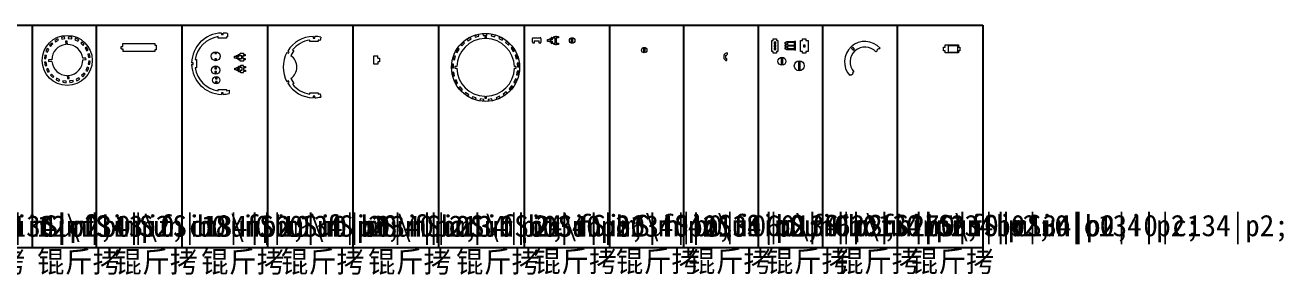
# Model space of a CAD drawing. Header units: millimetres. Extents: x -605 to 1781, y -297 to -33.
# Drawn here: x 604 to 1781, y -266 to -33 of the extents above; entities that cross this region are included whole.
import ezdxf

# ---------------------------------------------------------------- set-up
doc = ezdxf.new("R2010")
doc.units = ezdxf.units.MM

msp = doc.modelspace()

# ---------------------------------------------------------------- linework, layer by layer
for p, q in [((40.5, -32.8), (1499.2, -32.8)), ((610.5, -241.2), (610.5, -32.8)), ((670.5, -241.2), (670.5, -32.8)), ((750.5, -241.2), (750.5, -32.8)), ((830.5, -241.2), (830.5, -32.8)), ((910.5, -241.2), (910.5, -32.8)), ((990.5, -241.2), (990.5, -32.8)), ((1070.5, -241.2), (1070.5, -32.8)), ((1150.5, -241.2), (1150.5, -32.8)), ((1219.2, -32.8), (1219.2, -241.2)), ((1289.2, -32.8), (1289.2, -241.2)), ((1349.2, -32.8), (1349.2, -241.2)), ((1419.2, -32.8), (1419.2, -241.2)), ((1499.2, -32.8), (1499.2, -241.2)), ((1499.2, -241.2), (40.5, -241.2))]:
    msp.add_line(p, q)
at = {"color": 7, "linetype": 'Continuous', "lineweight": 15}
for p, q in [((634.2, -45.5), (631.4, -47.1)), ((631.4, -47.1), (632.1, -48.4)), ((632.1, -48.4), (634.9, -46.9)), ((634.9, -46.9), (634.2, -45.5)), ((640.6, -43.7), (637.5, -44.3)), ((637.5, -44.3), (637.8, -45.8)), ((637.8, -45.8), (640.9, -45.2)), ((640.9, -45.2), (640.6, -43.7)), ((644.2, -43.6), (644, -45.1)), ((644, -45.1), (647.2, -45.5)), ((647.4, -44), (644.2, -43.6)), ((647.2, -45.5), (647.4, -44)), ((650.8, -45), (650.2, -46.4)), ((650.2, -46.4), (653, -47.8)), ((653.7, -46.4), (650.8, -45)), ((653, -47.8), (653.7, -46.4)), ((784.1, -44.8), (784.1, -43.6)), ((792, -44.8), (784.1, -44.8)), ((787.2, -40.1), (787.2, -41.6)), ((787.2, -41.6), (788.8, -41.6)), ((788.8, -41.6), (788.8, -40.1)), ((792, -43.6), (792, -44.8)), ((792.9, -40.5), (792.9, -43.7)), ((869.8, -48), (869.8, -46.8)), ((873, -43.3), (873, -44.8)), ((873, -44.8), (874.5, -44.8)), ((874.5, -44.8), (874.5, -43.3)), ((877.7, -46.8), (877.7, -48)), ((880.1, -44), (879.5, -47.1)), ((1020.2, -44.2), (1017, -46)), ((1017, -46), (1017.8, -47.3)), ((1017.8, -47.3), (1020.9, -45.5)), ((1020.9, -45.5), (1020.2, -44.2)), ((1027.6, -41.6), (1024.1, -42.6)), ((1024.1, -42.6), (1024.6, -44)), ((1024.6, -44), (1027.9, -43)), ((1027.9, -43), (1027.6, -41.6)), ((1035.5, -40.9), (1031.8, -41)), ((1031.8, -41), (1031.9, -42.5)), ((1031.9, -42.5), (1035.4, -42.4)), ((1035, -43.7), (1033.4, -43.7)), ((1033.4, -43.7), (1033.4, -45.4)), ((1035, -45.4), (1035, -43.7)), ((1035.4, -42.4), (1035.5, -40.9)), ((1039.7, -41.4), (1039.4, -42.9)), ((1039.4, -42.9), (1042.8, -43.7)), ((1043.2, -42.2), (1039.7, -41.4)), ((1042.8, -43.7), (1043.2, -42.2)), ((1047.2, -43.7), (1046.6, -45.1)), ((1046.6, -45.1), (1049.7, -46.7)), ((1050.4, -45.4), (1047.2, -43.7)), ((1049.7, -46.7), (1050.4, -45.4)), ((1078.1, -48.7), (1078.1, -45.2)), ((1078.9, -44.5), (1085.3, -44.5)), ((1086, -45.2), (1086, -48.7)), ((1092.3, -46.3), (1093.8, -46.3)), ((1092.3, -47.9), (1092.3, -46.3)), ((1093.8, -45.7), (1095.7, -45.7)), ((1093.8, -45.7), (1093.8, -46.3)), ((1094.7, -46.6), (1094.7, -47.6)), ((1096.6, -46.6), (1094.7, -46.6)), ((1095.7, -45.7), (1095.7, -44.6)), ((1096.1, -44.2), (1097.8, -44.2)), ((1096.6, -44.8), (1096.6, -46.6)), ((1099.2, -44.8), (1096.6, -44.8)), ((1097.8, -43.9), (1097.8, -44.2)), ((1098.2, -43.5), (1099.7, -43.5)), ((1099.2, -49.5), (1099.2, -44.8)), ((1099.7, -43.2), (1100.7, -43.2)), ((1099.7, -43.2), (1099.7, -43.5)), ((1100.3, -44.7), (1100.3, -49.5)), ((1102.3, -44.7), (1100.3, -44.7)), ((1100.7, -43.5), (1100.7, -43.2)), ((1100.7, -43.5), (1102.3, -43.5)), ((1102.3, -43.5), (1102.3, -44.7)), ((1114.4, -45.7), (1114.4, -48.5)), ((1115.9, -45.7), (1114.4, -45.7)), ((1115.9, -48.5), (1115.9, -45.7)), ((1302.1, -47.1), (1303.3, -47.1)), ((1302.1, -57.3), (1302.1, -47.1)), ((1303.3, -45.5), (1306.4, -45.5)), ((1303.3, -47.1), (1303.3, -45.5)), ((1306.4, -45.5), (1306.4, -47.1)), ((1306.4, -47.1), (1307.6, -47.1)), ((1307.6, -47.1), (1307.6, -57.3)), ((1330.7, -47.2), (1330.7, -45.6)), ((1330.7, -45.6), (1333.9, -45.6)), ((1333.9, -45.6), (1333.9, -47.2)), ((624.3, -54.5), (623, -57.4)), ((623, -57.4), (624.4, -58)), ((625.7, -55.2), (624.3, -54.5)), ((624.4, -58), (625.7, -55.2)), ((628.5, -49.2), (626.4, -51.6)), ((626.4, -51.6), (627.5, -52.6)), ((627.5, -52.6), (629.6, -50.3)), ((629.6, -50.3), (628.5, -49.2)), ((642.9, -47.6), (641.4, -47.7)), ((641.4, -47.7), (641.6, -50.9)), ((643.1, -50.8), (642.9, -47.6)), ((656.6, -48.4), (655.6, -49.5)), ((655.6, -49.5), (657.9, -51.7)), ((658.9, -50.6), (656.6, -48.4)), ((657.9, -51.7), (658.9, -50.6)), ((661.1, -53.4), (659.8, -54.2)), ((659.8, -54.2), (661.3, -56.9)), ((662.7, -56.2), (661.1, -53.4)), ((661.3, -56.9), (662.7, -56.2)), ((693.4, -54.9), (693.4, -52.6)), ((693.4, -52.6), (694.9, -52.6)), ((693.4, -54.9), (694.9, -54.9)), ((694.9, -52.6), (694.9, -49.9)), ((694.9, -49.9), (724.8, -49.9)), ((694.9, -54.9), (694.9, -57.5)), ((724.8, -57.5), (694.9, -57.5)), ((724.8, -49.9), (724.8, -51.6)), ((724.8, -51.6), (726.3, -51.6)), ((726.3, -55.8), (724.8, -55.8)), ((724.8, -55.8), (724.8, -57.5)), ((726.3, -51.6), (726.3, -55.8)), ((781, -58.2), (781, -59.4)), ((782.5, -58.2), (781, -58.2)), ((782.5, -59.4), (782.5, -58.2)), ((848.5, -58.3), (849.8, -59.1)), ((850.6, -57.8), (849.2, -57)), ((849.8, -59.1), (850.6, -57.8)), ((854.9, -56.6), (852.2, -61.3)), ((853.8, -56), (854.9, -56.6)), ((877.7, -48), (869.8, -48)), ((1008.4, -54.4), (1006.5, -57.6)), ((1006.5, -57.6), (1007.8, -58.3)), ((1007.8, -58.3), (1009.6, -55.3)), ((1009.6, -55.3), (1008.4, -54.4)), ((1013.6, -48.6), (1011, -51.1)), ((1011, -51.1), (1012.1, -52.1)), ((1012.1, -52.1), (1014.6, -49.7)), ((1014.6, -49.7), (1013.6, -48.6)), ((1053.9, -47.9), (1053, -49)), ((1053, -49), (1055.6, -51.4)), ((1056.6, -50.3), (1053.9, -47.9)), ((1055.6, -51.4), (1056.6, -50.3)), ((1059.4, -53.5), (1058.2, -54.4)), ((1058.2, -54.4), (1060.1, -57.3)), ((1061.4, -56.6), (1059.4, -53.5)), ((1060.1, -57.3), (1061.4, -56.6)), ((1079.7, -49.5), (1078.9, -49.5)), ((1079.7, -47.3), (1079.7, -49.5)), ((1079.7, -47.3), (1084.5, -47.3)), ((1084.5, -49.5), (1084.5, -47.3)), ((1085.3, -49.5), (1084.5, -49.5)), ((1093.8, -47.9), (1092.3, -47.9)), ((1093.8, -47.9), (1093.8, -48.5)), ((1095.7, -48.5), (1093.8, -48.5)), ((1094.7, -47.6), (1096.6, -47.6)), ((1095.7, -49.7), (1095.7, -48.5)), ((1097.8, -50), (1096.1, -50)), ((1096.6, -47.6), (1096.6, -49.5)), ((1096.6, -49.5), (1099.2, -49.5)), ((1097.8, -50), (1097.8, -50.3)), ((1099.7, -50.7), (1098.2, -50.7)), ((1099.7, -50.7), (1099.7, -51.1)), ((1100.7, -51.1), (1099.7, -51.1)), ((1100.3, -49.5), (1102.3, -49.5)), ((1100.7, -51.1), (1100.7, -50.7)), ((1102.3, -50.7), (1100.7, -50.7)), ((1102.3, -49.5), (1102.3, -50.7)), ((1114.4, -48.5), (1115.9, -48.5)), ((1181.9, -54.7), (1181.9, -57.5)), ((1183.4, -54.7), (1181.9, -54.7)), ((1181.9, -57.5), (1183.4, -57.5)), ((1183.4, -57.5), (1183.4, -54.7)), ((1260.4, -60.3), (1260.4, -58.8)), ((1303.3, -57.3), (1302.1, -57.3)), ((1303.3, -58.9), (1303.3, -57.3)), ((1305.7, -48.8), (1304.1, -48.8)), ((1304.1, -48.8), (1304.1, -50.5)), ((1304.1, -50.5), (1305.7, -50.5)), ((1304.1, -51.4), (1304.1, -53)), ((1305.7, -51.4), (1304.1, -51.4)), ((1304.1, -53), (1305.7, -53)), ((1304.1, -53.9), (1304.1, -55.5)), ((1305.7, -53.9), (1304.1, -53.9)), ((1304.1, -55.5), (1305.7, -55.5)), ((1305.7, -50.5), (1305.7, -48.8)), ((1305.7, -53), (1305.7, -51.4)), ((1305.7, -55.5), (1305.7, -53.9)), ((1306.4, -57.3), (1306.4, -58.9)), ((1307.6, -57.3), (1306.4, -57.3)), ((1314.3, -50.2), (1314.3, -48.6)), ((1314.3, -48.6), (1315.8, -48.6)), ((1315.8, -50.2), (1314.3, -50.2)), ((1314.3, -52.8), (1314.3, -51.1)), ((1314.3, -51.1), (1315.8, -51.1)), ((1315.8, -52.8), (1314.3, -52.8)), ((1314.3, -55.3), (1314.3, -53.6)), ((1314.3, -53.6), (1315.8, -53.6)), ((1315.8, -55.3), (1314.3, -55.3)), ((1315.8, -48.2), (1315.8, -48.6)), ((1315.8, -48.2), (1323.2, -48.2)), ((1315.8, -51.1), (1315.8, -50.2)), ((1315.8, -53.6), (1315.8, -52.8)), ((1315.8, -55.3), (1315.8, -55.7)), ((1323.2, -55.7), (1315.8, -55.7)), ((1323.2, -48.9), (1316.6, -48.9)), ((1316.6, -48.9), (1316.6, -51.5)), ((1316.6, -51.5), (1323.2, -51.5)), ((1323.2, -52.4), (1316.6, -52.4)), ((1316.6, -52.4), (1316.6, -55)), ((1323.2, -55), (1316.6, -55)), ((1323.2, -48.2), (1323.2, -47.6)), ((1323.2, -47.6), (1323.6, -47.6)), ((1323.2, -51.5), (1323.2, -48.9)), ((1323.2, -55), (1323.2, -52.4)), ((1323.2, -56.3), (1323.2, -55.7)), ((1323.6, -56.3), (1323.2, -56.3)), ((1323.9, -48.1), (1323.9, -55.8)), ((1328.7, -47.2), (1330.7, -47.2)), ((1328.7, -57.5), (1328.7, -47.2)), ((1330.7, -57.5), (1328.7, -57.5)), ((1330.7, -59), (1330.7, -57.5)), ((1331.5, -51.5), (1331.5, -53.1)), ((1333.1, -51.5), (1331.5, -51.5)), ((1331.5, -53.1), (1333.1, -53.1)), ((1333.1, -53.1), (1333.1, -51.5)), ((1333.9, -47.2), (1335.8, -47.2)), ((1333.9, -57.5), (1333.9, -59)), ((1335.8, -57.5), (1333.9, -57.5)), ((1335.8, -47.2), (1335.8, -57.5)), ((1377.8, -53.5), (1376.6, -54.5)), ((1376.6, -54.5), (1378.1, -56.1)), ((1379.2, -55.1), (1377.8, -53.5)), ((1378.1, -56.1), (1379.2, -55.1)), ((1400.5, -56.7), (1399.4, -57.8)), ((1401.6, -54.7), (1400, -56.2)), ((1400, -56.2), (1400.5, -56.7)), ((1402.1, -55.3), (1401.6, -54.7)), ((1403.2, -54.3), (1402.1, -55.3)), ((1462.5, -56.8), (1462.5, -53.3)), ((1462.5, -53.3), (1464, -53.3)), ((1464, -56.8), (1462.5, -56.8)), ((1464, -51.3), (1476.4, -51.3)), ((1464, -53.3), (1464, -51.3)), ((1464, -58.8), (1464, -56.8)), ((1476.4, -58.8), (1464, -58.8)), ((1475.9, -52.1), (1467, -52.1)), ((1467, -52.1), (1467, -58.1)), ((1467, -58.1), (1476, -58.1)), ((1476, -58.1), (1475.9, -52.1)), ((1476.4, -51.3), (1476.4, -53.5)), ((1476.4, -53.5), (1477.9, -53.5)), ((1476.4, -56.7), (1476.4, -58.8)), ((1477.9, -56.7), (1476.4, -56.7)), ((1477.9, -53.5), (1477.9, -56.7)), ((622, -60.8), (621.6, -64)), ((621.6, -64), (623.1, -64.2)), ((623.2, -67.3), (621.7, -67.5)), ((621.7, -67.5), (622.3, -70.7)), ((623.5, -61), (622, -60.8)), ((622.3, -70.7), (623.8, -70.4)), ((623.1, -64.2), (623.5, -61)), ((623.8, -70.4), (623.2, -67.3)), ((628.5, -65.1), (625.5, -65.2)), ((625.5, -65.2), (625.6, -66.8)), ((625.6, -66.8), (628.6, -66.6)), ((660.5, -63.5), (657.5, -63.6)), ((657.6, -65.2), (660.6, -65)), ((660.6, -65), (660.5, -63.5)), ((663.9, -59.6), (662.4, -59.9)), ((662.4, -59.9), (663, -63)), ((663.1, -66.1), (662.6, -69.2)), ((662.6, -69.2), (664.2, -69.4)), ((663, -63), (664.5, -62.7)), ((664.6, -66.3), (663.1, -66.1)), ((664.5, -62.7), (663.9, -59.6)), ((664.2, -69.4), (664.6, -66.3)), ((760.8, -68), (759.3, -68)), ((759.3, -69.6), (760.8, -69.6)), ((760.8, -69.6), (760.8, -68)), ((762.8, -64.8), (764, -64.8)), ((764, -64.8), (764, -72.8)), ((781, -59.4), (782.5, -59.4)), ((781, -64.2), (781, -65.4)), ((782.5, -64.2), (781, -64.2)), ((781, -65.4), (782.5, -65.4)), ((782.5, -65.4), (782.5, -64.2)), ((799.4, -61.9), (800.9, -61.9)), ((799.4, -63.5), (799.4, -61.9)), ((800.9, -63.5), (799.4, -63.5)), ((800.9, -61.3), (802.8, -61.3)), ((800.9, -61.3), (800.9, -61.9)), ((800.9, -63.5), (800.9, -64.1)), ((802.8, -64.1), (800.9, -64.1)), ((801.7, -62.2), (801.7, -63.2)), ((803.6, -62.2), (801.7, -62.2)), ((801.7, -63.2), (803.6, -63.2)), ((802.8, -60.1), (804.8, -60.1)), ((802.8, -61.3), (802.8, -60.1)), ((802.8, -65.3), (802.8, -64.1)), ((804.8, -65.3), (802.8, -65.3)), ((806.2, -61.5), (803.6, -61.5)), ((803.6, -62.2), (803.6, -61.5)), ((803.6, -63.9), (803.6, -63.2)), ((803.6, -63.9), (806.2, -63.9)), ((804.8, -59.1), (806.7, -59.1)), ((804.8, -60.1), (804.8, -59.1)), ((804.8, -66.3), (804.8, -65.3)), ((806.7, -66.3), (804.8, -66.3)), ((805.4, -70.2), (807.3, -70.2)), ((805.4, -71.1), (805.4, -70.2)), ((806.2, -63.9), (806.2, -61.5)), ((806.7, -58.9), (807.8, -58.9)), ((806.7, -58.9), (806.7, -59.1)), ((806.7, -66.3), (806.7, -66.5)), ((807.8, -66.5), (806.7, -66.5)), ((807.3, -61.5), (807.3, -63.9)), ((809.3, -61.5), (807.3, -61.5)), ((807.3, -63.9), (809.3, -63.9)), ((807.3, -70), (807.9, -71.3)), ((807.3, -70), (807.3, -70.2)), ((807.8, -58.9), (807.8, -60.2)), ((807.8, -60.2), (809.3, -60.2)), ((807.8, -65.2), (807.8, -66.5)), ((809.3, -65.2), (807.8, -65.2)), ((809.3, -60.2), (809.3, -61.5)), ((809.3, -63.9), (809.3, -65.2)), ((929.7, -69.4), (929.7, -61.5)), ((929.7, -61.5), (933.5, -61.5)), ((933.5, -69.4), (929.7, -69.4)), ((933.5, -63.7), (933.5, -61.5)), ((933.5, -63.7), (935, -63.7)), ((935, -67.1), (933.5, -67.1)), ((933.5, -67.1), (933.5, -69.4)), ((935, -63.7), (935, -67.1)), ((1002.9, -69.1), (1002.8, -72.7)), ((1004.4, -69.2), (1002.9, -69.1)), ((1004.7, -61.4), (1003.7, -64.9)), ((1003.7, -64.9), (1005.1, -65.3)), ((1004.3, -72.7), (1004.4, -69.2)), ((1006.1, -61.9), (1004.7, -61.4)), ((1005.1, -65.3), (1006.1, -61.9)), ((1063.2, -60.4), (1061.9, -60.9)), ((1061.9, -60.9), (1063, -64.3)), ((1063, -64.3), (1064.4, -63.8)), ((1064.4, -63.8), (1063.2, -60.4)), ((1065.3, -68), (1063.8, -68.2)), ((1063.8, -68.2), (1064.1, -71.7)), ((1065.6, -71.6), (1065.3, -68)), ((1257.2, -60.8), (1257.2, -63.9)), ((1258.9, -60.8), (1260, -60.8)), ((1258.9, -63.9), (1258.9, -60.8)), ((1258.9, -63.9), (1259.9, -63.9)), ((1259.9, -65.9), (1259.9, -63.9)), ((1260.1, -60.3), (1260, -60.8)), ((1260.4, -60.3), (1260.1, -60.3)), ((1306.4, -58.9), (1303.3, -58.9)), ((1310.7, -63.5), (1310.7, -69.4)), ((1312.2, -63.5), (1310.7, -63.5)), ((1310.7, -69.4), (1312.2, -69.4)), ((1312.2, -69.4), (1312.2, -63.5)), ((1326.9, -67.2), (1326.9, -74.4)), ((1328.4, -67.2), (1326.9, -67.2)), ((1328.4, -74.4), (1328.4, -67.2)), ((1333.9, -59), (1330.7, -59)), ((624.8, -73.3), (623.5, -74)), ((623.5, -74), (625, -76.8)), ((626.3, -76.1), (624.8, -73.3)), ((625, -76.8), (626.3, -76.1)), ((628.2, -78.5), (627.2, -79.7)), ((627.2, -79.7), (629.5, -81.8)), ((630.6, -80.7), (628.2, -78.5)), ((629.5, -81.8), (630.6, -80.7)), ((643, -79.8), (643.2, -82.7)), ((644.7, -82.6), (644.6, -79.7)), ((654, -81.9), (651.3, -83.4)), ((654.8, -83.2), (654, -81.9)), ((658.7, -77.6), (656.5, -80)), ((656.5, -80), (657.6, -81)), ((657.6, -81), (659.8, -78.7)), ((659.8, -78.7), (658.7, -77.6)), ((661.8, -72.2), (660.4, -75.1)), ((660.4, -75.1), (661.8, -75.7)), ((663.2, -72.9), (661.8, -72.2)), ((661.8, -75.7), (663.2, -72.9)), ((764, -72.8), (762.8, -72.8)), ((781, -72.3), (781, -73.6)), ((782.5, -72.3), (781, -72.3)), ((781, -73.6), (782.5, -73.6)), ((782.5, -76), (781, -76)), ((781, -76), (781, -77.2)), ((781, -77.2), (782.5, -77.2)), ((781.6, -81.8), (781.6, -83)), ((783.1, -81.8), (781.6, -81.8)), ((782.5, -73.6), (782.5, -72.3)), ((782.5, -77.2), (782.5, -76)), ((783.1, -83), (783.1, -81.8)), ((799.9, -73), (801.4, -73)), ((799.9, -74.5), (799.9, -73)), ((801.4, -74.5), (799.9, -74.5)), ((801.4, -72.4), (803.3, -72.4)), ((801.4, -72.4), (801.4, -73)), ((801.4, -74.5), (801.4, -75.2)), ((803.3, -75.2), (801.4, -75.2)), ((804.1, -73.2), (802.2, -73.2)), ((802.2, -73.2), (802.2, -74.3)), ((802.2, -74.3), (804.1, -74.3)), ((803.3, -71.1), (805.4, -71.1)), ((803.3, -72.4), (803.3, -71.1)), ((803.3, -76.4), (803.3, -75.2)), ((805.4, -76.4), (803.3, -76.4)), ((806.7, -72.5), (804.1, -72.5)), ((804.1, -73.2), (804.1, -72.5)), ((804.1, -75), (804.1, -74.3)), ((804.1, -75), (806.7, -75)), ((805.4, -77.3), (805.4, -76.4)), ((807.3, -77.3), (805.4, -77.3)), ((806.7, -75), (806.7, -72.5)), ((807.9, -76.2), (807.3, -77.6)), ((807.3, -77.3), (807.3, -77.6)), ((807.9, -71.3), (809.8, -71.3)), ((807.9, -72.6), (807.9, -75)), ((809.8, -72.6), (807.9, -72.6)), ((807.9, -75), (809.8, -75)), ((809.8, -76.2), (807.9, -76.2)), ((809.8, -71.3), (809.8, -72.6)), ((809.8, -75), (809.8, -76.2)), ((1002.8, -72.7), (1004.3, -72.7)), ((1004.6, -76.7), (1003.1, -76.9)), ((1003.1, -76.9), (1003.9, -80.5)), ((1003.9, -80.5), (1005.3, -80.2)), ((1005.3, -80.2), (1004.6, -76.7)), ((1007.2, -71.5), (1005.5, -71.5)), ((1005.5, -71.5), (1005.5, -73.1)), ((1005.5, -73.1), (1007.2, -73.1)), ((1062.8, -71.5), (1061.2, -71.5)), ((1061.2, -73.1), (1062.8, -73.1)), ((1062.8, -73.1), (1062.8, -71.5)), ((1063.9, -75.7), (1063.3, -79.1)), ((1063.3, -79.1), (1064.8, -79.5)), ((1065.4, -75.9), (1063.9, -75.7)), ((1064.1, -71.7), (1065.6, -71.6)), ((1064.8, -79.5), (1065.4, -75.9)), ((1326.9, -74.4), (1328.4, -74.4)), ((1375.9, -78.9), (1374.8, -79.9)), ((1376.4, -79.5), (1375.9, -78.9)), ((1378, -78.1), (1376.4, -79.5)), ((1378.7, -76.4), (1377.5, -77.5)), ((1377.5, -77.5), (1378, -78.1)), ((633.1, -82.5), (632.5, -83.9)), ((632.5, -83.9), (635.3, -85.2)), ((636, -83.8), (633.1, -82.5)), ((635.3, -85.2), (636, -83.8)), ((639, -84.7), (638.8, -86.2)), ((638.8, -86.2), (641.9, -86.6)), ((642.1, -85.1), (639, -84.7)), ((641.9, -86.6), (642.1, -85.1)), ((643.2, -82.7), (644.7, -82.6)), ((648.4, -84.4), (645.2, -85)), ((645.2, -85), (645.5, -86.5)), ((645.5, -86.5), (648.6, -85.9)), ((648.6, -85.9), (648.4, -84.4)), ((651.3, -83.4), (652, -84.7)), ((652, -84.7), (654.8, -83.2)), ((781.6, -83), (783.1, -83)), ((783.1, -85.4), (781.6, -85.4)), ((781.6, -85.4), (781.6, -86.7)), ((781.6, -86.7), (783.1, -86.7)), ((783.1, -86.7), (783.1, -85.4)), ((784.1, -94), (784.1, -92.8)), ((784.1, -92.8), (792, -92.8)), ((792, -92.8), (792, -94)), ((794.4, -93.6), (794.4, -96.8)), ((849.8, -85), (848.5, -85.7)), ((849.2, -87), (850.6, -86.3)), ((850.6, -86.3), (849.8, -85)), ((852.2, -82.7), (854.9, -87.4)), ((854.9, -87.4), (853.8, -88.1)), ((1006.6, -83.9), (1005.2, -84.5)), ((1005.2, -84.5), (1006.9, -87.8)), ((1008.1, -87.1), (1006.6, -83.9)), ((1006.9, -87.8), (1008.1, -87.1)), ((1010.4, -90.4), (1009.2, -91.3)), ((1009.2, -91.3), (1011.6, -94.1)), ((1012.6, -93.1), (1010.4, -90.4)), ((1011.6, -94.1), (1012.6, -93.1)), ((1058.6, -89.6), (1056.4, -92.3)), ((1056.4, -92.3), (1057.6, -93.3)), ((1057.6, -93.3), (1059.8, -90.5)), ((1059.8, -90.5), (1058.6, -89.6)), ((1062.2, -83), (1060.7, -86.2)), ((1060.7, -86.2), (1062, -86.9)), ((1062, -86.9), (1063.5, -83.5)), ((1063.5, -83.5), (1062.2, -83)), ((788.8, -96), (787.2, -96)), ((787.2, -96), (787.2, -97.5)), ((788.8, -97.5), (788.8, -96)), ((869.8, -96.1), (877.7, -96.1)), ((869.8, -97.3), (869.8, -96.1)), ((873, -99.2), (873, -100.7)), ((874.5, -99.2), (873, -99.2)), ((874.5, -100.7), (874.5, -99.2)), ((877.7, -96.1), (877.7, -97.3)), ((879.5, -96.9), (880.1, -100)), ((1015.6, -95.8), (1014.7, -97)), ((1014.7, -97), (1017.7, -99.1)), ((1018.5, -97.8), (1015.6, -95.8)), ((1017.7, -99.1), (1018.5, -97.8)), ((1022, -99.7), (1021.4, -101)), ((1021.4, -101), (1024.9, -102.3)), ((1025.3, -100.9), (1022, -99.7)), ((1024.9, -102.3), (1025.3, -100.9)), ((1029.2, -101.8), (1029, -103.3)), ((1029, -103.3), (1032.6, -103.7)), ((1032.7, -102.2), (1029.2, -101.8)), ((1032.6, -103.7), (1032.7, -102.2)), ((1033.4, -99.3), (1033.4, -101)), ((1033.4, -101), (1035, -101)), ((1035, -101), (1035, -99.3)), ((1040.2, -101.7), (1036.7, -102.2)), ((1036.7, -102.2), (1036.8, -103.6)), ((1036.8, -103.6), (1040.5, -103.1)), ((1040.5, -103.1), (1040.2, -101.7)), ((1047.3, -99.2), (1044.1, -100.6)), ((1044.1, -100.6), (1044.5, -102)), ((1044.5, -102), (1047.9, -100.6)), ((1047.9, -100.6), (1047.3, -99.2)), ((1053.6, -95.1), (1050.8, -97.3)), ((1050.8, -97.3), (1051.6, -98.5)), ((1051.6, -98.5), (1054.5, -96.3)), ((1054.5, -96.3), (1053.6, -95.1))]:
    msp.add_line(p, q, dxfattribs=at)
for centre, radius in [((643, -65.7), 23.4), ((1034.2, -72.3), 31.8), ((1115.2, -47.1), 2.57), ((781.8, -61.8), 4.19), ((1182.6, -56.1), 2.57), ((1311.4, -66.5), 3.71), ((1327.6, -70.8), 4.63), ((781.8, -74.8), 3.88), ((782.4, -84.2), 3.41)]:
    msp.add_circle(centre, radius, dxfattribs=at)
for centre, radius, start, end in [((788, -68.8), 28.7, 91.5831, 178.4169), ((788, -68.8), 25.6, 98.9337, 171.0663), ((788, -68.8), 28.7, 80.3182, 88.4169), ((788, -68.8), 25.6, 79.1016, 81.0663), ((873.7, -72), 28.7, 91.5197, 148.4803), ((873.7, -72), 25.6, 98.8616, 141.1384), ((873.7, -72), 28.7, 77.2777, 88.4803), ((873.7, -72), 25.6, 76.8996, 81.1384), ((1034.2, -72.3), 27, 91.6878, 178.3122), ((1034.2, -72.3), 27, 1.6878, 88.3122), ((1078.9, -45.2), 0.762, 90, 180), ((1085.3, -45.2), 0.762, 360, 90), ((1096.1, -44.6), 0.381, 90, 180), ((1098.2, -43.9), 0.381, 90, 180), ((643.1, -65.3), 14.5, 95.7261, 179.1279), ((643.1, -65.3), 14.5, 6.4774, 89.6409), ((873.7, -72), 28.7, 151.5197, 208.4803), ((1078.9, -48.7), 0.762, 180, 270), ((1085.3, -48.7), 0.762, 270, 360), ((1096.1, -49.7), 0.381, 180, 270), ((1098.2, -50.3), 0.381, 180, 270), ((1259.9, -61.6), 2.82, 80.0503, 163.9346), ((1323.6, -47.8), 0.254, 0, 90), ((1323.6, -56.1), 0.254, 270, 0), ((1389, -67.1), 19.1, 42.0078, 222.0078), ((1389, -67.1), 13.9, 42.0078, 222.0078), ((643.1, -65.3), 14.5, 185.2139, 269.8802), ((643.1, -65.3), 14.5, 275.965, 0.3928), ((788, -68.8), 28.7, 181.5831, 268.4169), ((845, -72), 12.8, 303.693, 56.307), ((1259.9, -63.1), 2.82, 196.0654, 269.5403), ((788, -68.8), 25.6, 188.9337, 261.0663), ((1034.2, -72.3), 27, 181.6878, 268.3122), ((1034.2, -72.3), 27, 271.6878, 358.3122), ((788, -68.8), 25.6, 278.9337, 284.3504), ((873.7, -72), 28.7, 211.5197, 268.4803), ((873.7, -72), 25.6, 218.8616, 261.1384), ((788, -68.8), 28.7, 271.5831, 282.7362), ((873.7, -72), 28.7, 271.5197, 282.7223), ((873.7, -72), 25.6, 278.8616, 283.1004)]:
    msp.add_arc(centre, radius, start, end, dxfattribs=at)
msp.add_open_spline([(1323.9, -48.1), (1323.9, -48), (1323.9, -47.9), (1323.9, -47.8), (1323.9, -47.8), (1323.9, -47.8)], degree=3, knots=[0, 0, 0, 0, 0.5, 0.5, 1, 1, 1, 1], dxfattribs=at)
msp.add_open_spline([(1323.9, -56.1), (1323.9, -56.1), (1323.9, -55.9), (1323.9, -55.8)], degree=3, dxfattribs=at)

# ---------------------------------------------------------------- texts
at = {"char_height": 20, "attachment_point": 1}
for s, insert in [('8{\\\\fSimSun|b0|i0|c134|p2;锟斤拷}', (359.7, -210.7)), ('9{\\\\fSimSun|b0|i0|c134|p2;锟斤拷}', (426.5, -210.7)), ('11{\\\\fSimSun|b0|i0|c134|p2;锟斤拷}', (525.7, -210.7)), ('12{\\\\fSimSun|b0|i0|c134|p2;锟斤拷}', (614.8, -210.7)), ('13{\\\\fSimSun|b0|i0|c134|p2;锟斤拷}', (687, -210.7)), ('18{\\\\fSimSun|b0|i0|c134|p2;锟斤拷}', (768.2, -210.7)), ('19{\\\\fSimSun|b0|i0|c134|p2;锟斤拷}', (842.8, -210.7)), ('20{\\\\fSimSun|b0|i0|c134|p2;锟斤拷}', (924.3, -210.7)), ('21{\\\\fSimSun|b0|i0|c134|p2;锟斤拷}', (1006.6, -210.7)), ('24{\\\\fSimSun|b0|i0|c134|p2;锟斤拷}', (1079, -210.2)), ('36{\\\\fSimSun|b0|i0|c134|p2;锟斤拷}', (1156.1, -210.2)), ('40{\\\\fSimSun|b0|i0|c134|p2;锟斤拷}', (1223.5, -210.2)), ('60{\\\\fSimSun|b0|i0|c134|p2;锟斤拷}', (1296.5, -210.2)), ('62{\\\\fSimSun|b0|i0|c134|p2;锟斤拷}', (1362.1, -210.2)), ('275{\\\\fSimSun|b0|i0|c134|p2;锟斤拷}', (1431.7, -210.2))]:
    msp.add_mtext_dynamic_manual_height_columns(s, width=271.547, gutter_width=17.5, heights=[0], dxfattribs=dict(at, insert=insert))

doc.saveas('drawing.dxf')
